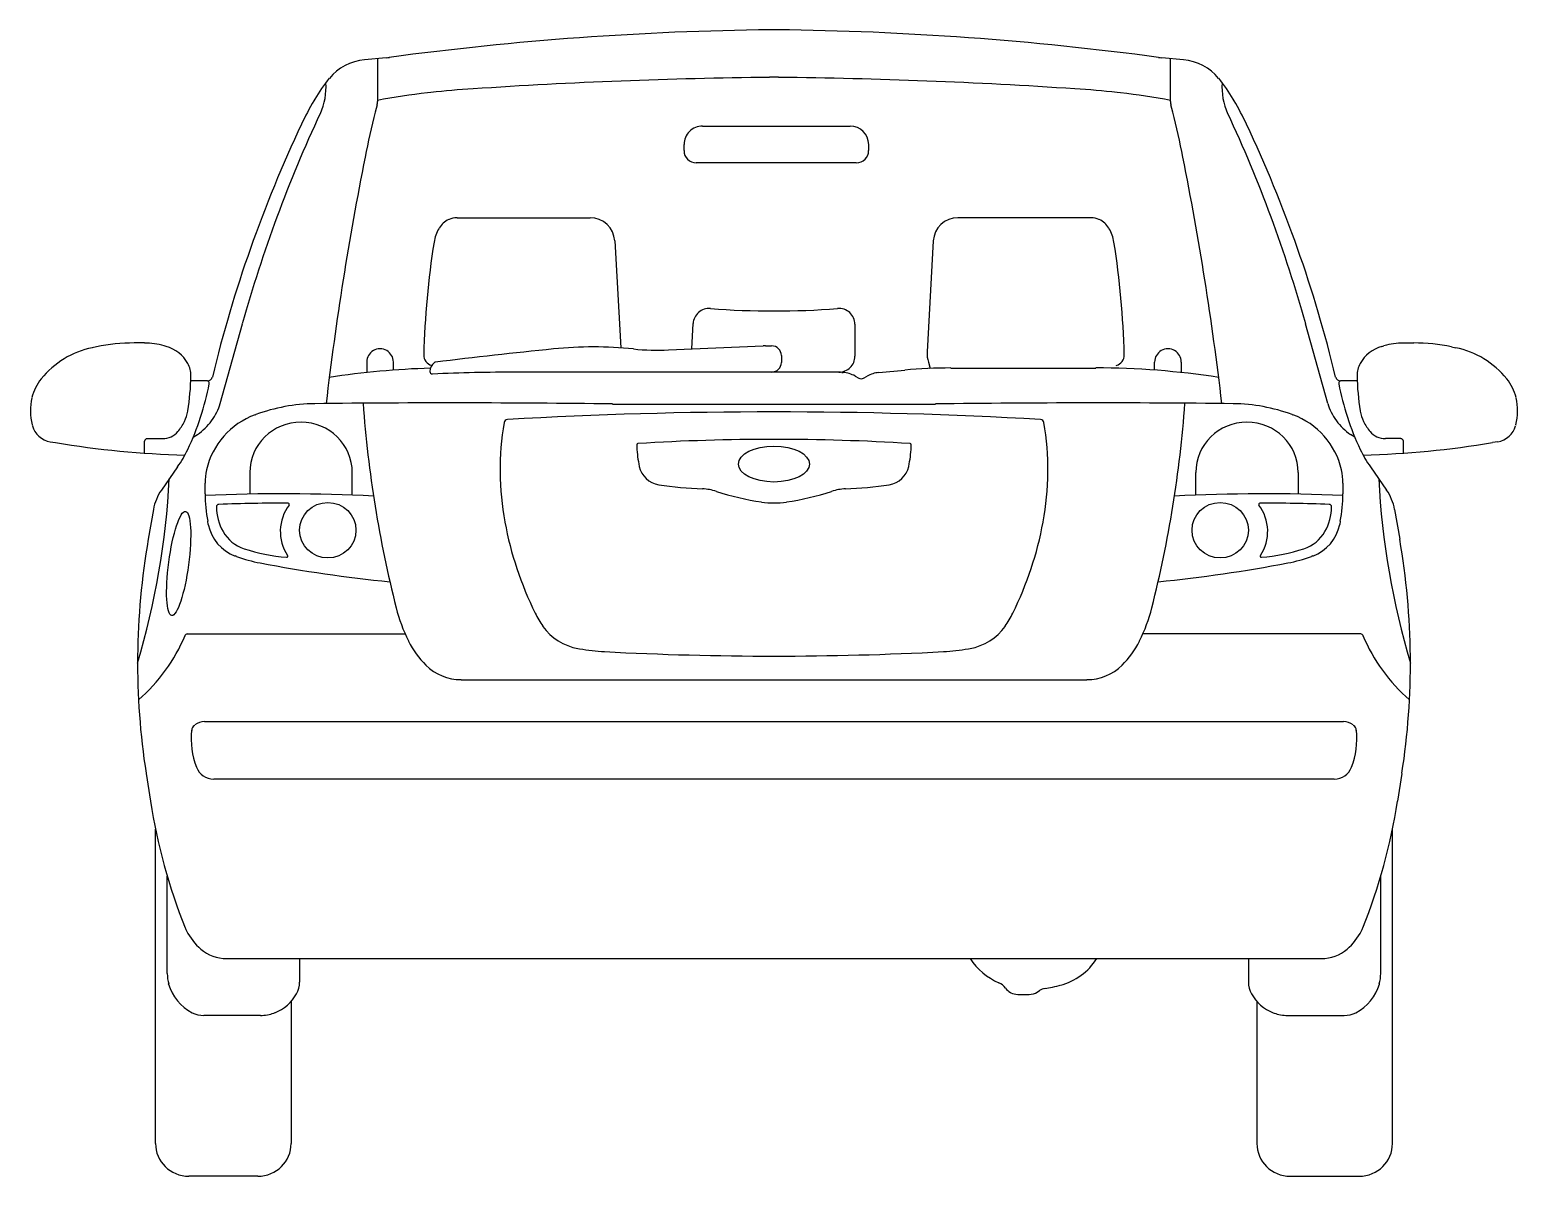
# Model space of a CAD drawing. Header units: millimetres. Extents: x -8431 to 21423, y 12317 to 28660.
# Drawn here: x 15469 to 17403, y 23165 to 24655 of the extents above; entities that cross this region are included whole.
import ezdxf

# ---------------------------------------------------------------- set-up
doc = ezdxf.new("R2010")
doc.units = ezdxf.units.MM
doc.layers.add('interni', color=1, linetype='Continuous')

msp = doc.modelspace()

# ---------------------------------------------------------------- linework, layer by layer
for p, q in [((15932.4, 24619.1), (15904, 24616.5)), ((15920.9, 24618), (15920.9, 24562.4)), ((16968.5, 24616.5), (16940.1, 24619.1)), ((16951.6, 24562.4), (16951.6, 24618)), ((15839.4, 24565.3), (15838.2, 24563.2)), ((15990.3, 24573.9), (15986.1, 24573.5)), ((16886.4, 24573.5), (16882.2, 24573.9)), ((17034.3, 24563.2), (17033.1, 24565.3)), ((15920.4, 24557.9), (15918, 24548.6)), ((16954.5, 24548.6), (16952.1, 24557.9)), ((15555.7, 24243.4), (15550.4, 24242.3)), ((15618.3, 24248.4), (15604.9, 24248.4)), ((15646.5, 24244), (15643.7, 24244.8)), ((17226, 24244), (17228.8, 24244.8)), ((17254.2, 24248.4), (17267.6, 24248.4)), ((17316.8, 24243.4), (17322.1, 24242.3)), ((15700.1, 24199.2), (15678.4, 24199.2)), ((17194.1, 24199.2), (17172.4, 24199.2)), ((16247.4, 24169), (16625.1, 24169)), ((15472.3, 24142), (15472.6, 24141)), ((15762.1, 24155.1), (15762.9, 24155.4)), ((17109.6, 24155.4), (17110.4, 24155.1)), ((17400.2, 24142), (17399.9, 24141)), ((15618.4, 24105.3), (15618.4, 24120.9)), ((15621.6, 24124.1), (15641.8, 24124.1)), ((17250.9, 24124.1), (17230.7, 24124.1)), ((17254.1, 24105.3), (17254.1, 24120.9)), ((15495.7, 24120.1), (15502.4, 24119)), ((17376.8, 24120.1), (17370.1, 24119)), ((15661.2, 24087.3), (15640.2, 24057.2)), ((17211.3, 24087.3), (17232.3, 24057.2)), ((15696.9, 24052.3), (15696.9, 24066.2)), ((17175.6, 24066.2), (17175.6, 24052.3)), ((15629.9, 24032.1), (15623.1, 23993.5)), ((17242.6, 24032.1), (17249.4, 23993.5)), ((15701.1, 24012.5), (15700.3, 24016.7)), ((17172.2, 24016.7), (17171.4, 24012.5)), ((15738, 23970.9), (15736.2, 23971.6)), ((17136.3, 23971.6), (17134.5, 23970.9)), ((15673.8, 23870.3), (15957, 23870.3)), ((17198.7, 23870.3), (16915.5, 23870.3)), ((15961.1, 23861.5), (15961.4, 23860.9)), ((16911.1, 23860.9), (16911.4, 23861.5)), ((16029.6, 23810.8), (16842.9, 23810.8)), ((15620.3, 23689.1), (15625.9, 23652.8)), ((17252.2, 23689.1), (17246.6, 23652.8)), ((15632.5, 23208.2), (15632.5, 23616.5)), ((17240, 23208.2), (17240, 23616.5)), ((15647.7, 23428.9), (15647.7, 23555.5)), ((17224.8, 23428.9), (17224.8, 23555.5)), ((15725, 23448.4), (17147.5, 23448.4)), ((15819.8, 23448.4), (15819.8, 23417.6)), ((17052.7, 23448.4), (17052.7, 23417.6)), ((15649.6, 23415.3), (15649.6, 23415.4)), ((16778.4, 23404.9), (16781.2, 23406.7)), ((16788.4, 23409.6), (16795.4, 23410.8)), ((16806.8, 23413.3), (16808.3, 23413.7)), ((17222.9, 23415.3), (17222.9, 23415.4)), ((15808.8, 23392.6), (15808.8, 23208.2)), ((16743.4, 23404.3), (16743.8, 23404)), ((16752.9, 23401.8), (16767.8, 23401.8)), ((17063.7, 23392.6), (17063.7, 23208.2)), ((15769, 23374.3), (15695.1, 23374.3)), ((15787.6, 23378), (15786.4, 23377.5)), ((17084.9, 23378), (17086.1, 23377.5)), ((17103.5, 23374.3), (17177.4, 23374.3)), ((15765.5, 23165.5), (15675.8, 23165.5)), ((17107, 23165.5), (17196.7, 23165.5))]:
    msp.add_line(p, q)
at = {"color": 1}
for p, q in [((15716.5, 24169.7), (15745.4, 24273.4)), ((17156, 24169.7), (17127.1, 24273.4)), ((15681.5, 24126), (15687, 24129.6)), ((17191, 24126), (17185.5, 24129.6)), ((15755, 24080), (15755, 24052)), ((15888.2, 24050.7), (15888.2, 24080)), ((16984.3, 24050.7), (16984.3, 24080)), ((17117.5, 24080), (17117.5, 24052))]:
    msp.add_line(p, q, dxfattribs=at)
at = {"color": 40}
for p, q in [((16329.6, 24240.7), (16331.2, 24273.7)), ((16541.3, 24272.7), (16541.3, 24231.1)), ((16299.3, 24239.4), (16422.3, 24244.7)), ((16425.1, 24244.8), (16433.1, 24244.8)), ((16445.9, 24232.1), (16445.9, 24223.2)), ((16520.5, 24210.5), (16101.7, 24210.5)), ((16260.5, 24091.2), (16261.1, 24088.1)), ((16611.4, 24088.1), (16612, 24091.2)), ((16136, 23880.3), (16136.1, 23880.1)), ((16736.4, 23880.1), (16736.5, 23880.3)), ((16181.5, 23851.3), (16183.7, 23850.9)), ((16688.8, 23850.9), (16691, 23851.3)), ((15696, 23756.3), (17176.5, 23756.3)), ((15683, 23751.3), (15683.8, 23752)), ((17188.7, 23752), (17189.5, 23751.3)), ((17164.2, 23681.5), (15708.3, 23681.5))]:
    msp.add_line(p, q, dxfattribs=at)
for centre, major_axis, start_param, end_param in [((16478.6, 20693.1), (-4022.1, 0), -1.559138, -1.435558), ((16436.2, 24276.1), (-385, 0), 4.700731, 4.724047), ((16393.8, 20693.1), (-4022.1, 0), 4.577151, 4.700731), ((15910.3, 24550.9), (-66.8, 0), -1.476822, -0.681473), ((15923.4, 24713.5), (-96.3, 0), 1.664771, 1.706035), ((16949.1, 24713.5), (96.3, 0), 4.577151, 4.618414), ((16962.2, 24550.9), (66.8, 0), 0.681473, 1.476822), ((16024.2, 24459.9), (213.5, 0), 2.46012, 2.616731), ((16510.4, 17774.4), (-6922, 0), -1.559223, -1.503525), ((16436.2, 24087.9), (513.4, 0), 1.559223, 1.58237), ((16362.1, 17774.4), (-6922, 0), 4.645118, 4.700815), ((16848.3, 24459.9), (-213.5, 0), 3.666455, 3.823065), ((16078.1, 23753.8), (837, 0), 1.68095, 1.759755), ((16131.4, 23317.1), (1283.5, 0), 1.638067, 1.68095), ((16741.1, 23317.1), (-1283.5, 0), 4.602235, 4.645118), ((16794.4, 23753.8), (-837, 0), 4.52343, 4.602235), ((16171.4, 24373.1), (-385, 0), -0.524862, -0.434584), ((17164.3, 24246.3), (-1283.5, 0), -0.241383, -0.193815), ((15901.7, 24562.4), (-19.3, 0), 2.90021, 3.141593), ((16970.8, 24562.4), (-19.3, 0), 0, 0.241383), ((15708.2, 24246.3), (-1283.5, 0), 3.335408, 3.382976), ((16701.1, 24373.1), (-385, 0), 3.576177, 3.666455), ((17417.4, 23803.2), (-1758.7, 0), -0.434584, -0.233448), ((15455.1, 23803.2), (-1758.7, 0), 3.375041, 3.576177), ((20033.8, 23691.5), (-4207.7, 0), -0.193815, -0.115617), ((12838.7, 23691.5), (4207.7, 0), 0.115617, 0.193815), ((15573.9, 24131.9), (114.5, 0), 1.776932, 2.473705), ((15604.9, 24011.3), (240.7, 0), 1.570796, 1.776932), ((15618.3, 24159.9), (89.8, 0), 1.285051, 1.570796), ((15633.1, 24199.2), (-47.4, 0), 3.647938, 4.426643), ((17239.4, 24199.2), (47.4, 0), 1.856542, 2.635248), ((17254.2, 24159.9), (-89.8, 0), -1.570796, -1.285051), ((17267.6, 24011.3), (-240.7, 0), 4.506253, 4.712389), ((17298.6, 24131.9), (-114.5, 0), 3.80948, 4.506253), ((15646.5, 24206.5), (-32.1, 0), 3.118464, 3.647938), ((17226, 24206.5), (32.1, 0), 2.635248, 3.164721), ((15534.3, 24162.6), (64.2, 0), 2.473705, 2.905945), ((15319.7, 24214), (359, 0), -0.153211, -0.023129), ((15699.2, 24196.1), (-3.21, 0), 2.951661, 4.712389), ((15700.1, 24205.5), (6.42, 0), 4.712389, 6.049737), ((17172.4, 24205.5), (6.42, 0), 3.375041, 4.712389), ((17173.3, 24196.1), (-3.21, 0), -1.570796, 0.189932), ((17552.8, 24214), (-359, 0), 0.023129, 0.153211), ((17338.1, 24162.6), (-64.2, 0), 3.377241, 3.80948), ((15336.6, 24264.7), (-372.5, 0), 2.706793, 2.951661), ((17535.9, 24264.7), (372.5, 0), 3.331524, 3.576392), ((15543.9, 24160.3), (74, 0), 2.905945, 3.395532), ((15626.9, 24167.2), (48.1, 0), -0.455578, -0.153211), ((15841.8, 23948.2), (-224.6, 0), -1.559661, -1.211763), ((16016.2, 8524.6), (-15880.6, 0), 4.699162, 4.723524), ((17484.5, 24282.2), (-1586.4, 0), 0.071807, 0.244253), ((16247.4, 25749.6), (-1604.4, 0), 1.557569, 1.570796), ((16625.1, 25749.6), (-1604.4, 0), 1.570796, 1.584024), ((16856.3, 8524.6), (15880.6, 0), 1.559661, 1.584024), ((15388, 24282.2), (-1586.4, 0), 2.897339, 3.069786), ((17030.7, 23948.2), (-224.6, 0), 4.353356, 4.701254), ((17245.6, 24167.2), (-48.1, 0), 0.153211, 0.455578), ((17328.6, 24160.3), (-74, 0), 2.887653, 3.377241), ((15500.5, 24148.1), (-28.9, 0), 0.253939, 1.404812), ((15609.5, 24175.7), (67.6, 0), -0.690751, -0.455578), ((15797.6, 24061.7), (-101.3, 0), -1.211763, -0.219652), ((17074.9, 24061.7), (-101.3, 0), 3.361245, 4.353356), ((17263, 24175.7), (67.6, 0), 3.597171, 3.832344), ((17372, 24148.1), (28.9, 0), -1.404812, -0.253939), ((15621.6, 24120.9), (-3.21, 0), -1.570796, 0), ((15641.8, 24149.4), (25.7, 0), 4.712389, 5.592434), ((17230.7, 24149.4), (-25.7, 0), 0.690751, 1.570796), ((17250.9, 24120.9), (3.21, 0), 0, 1.570796), ((15708, 25328), (1244.3, 0), 4.546405, 4.682351), ((15528.9, 24176.7), (-160.4, 0), 2.540151, 2.706793), ((17343.6, 24176.7), (160.4, 0), 3.576392, 3.743034), ((17164.5, 25328), (-1244.3, 0), 1.600834, 1.73678), ((15777.1, 24066.2), (80.2, 0), 2.92194, 3.141593), ((17095.4, 24066.2), (-80.2, 0), 3.141593, 3.361245), ((15693.1, 24021.4), (64.2, 0), 2.540151, 2.971201), ((15889.4, 24052.3), (192.5, 0), 3.141593, 3.330502), ((16983.1, 24052.3), (-192.5, 0), 2.952684, 3.141593), ((17179.4, 24021.4), (-64.2, 0), 3.311984, 3.743034), ((15755.6, 24022.8), (55.5, 0), 3.330502, 4.355565), ((17116.9, 24022.8), (-55.5, 0), 1.927621, 2.952684), ((16571.6, 23832.7), (962.4, 0), 2.971201, 3.293585), ((16300.9, 23832.7), (962.4, 0), -0.151993, 0.170391), ((15805.2, 24148.7), (-192.5, 0), 1.213972, 1.379641), ((17067.3, 24148.7), (192.5, 0), -1.379641, -1.213972), ((16128, 25792), (-1891.4, 0), 1.379641, 1.469703), ((16744.5, 25792), (-1891.4, 0), 1.671889, 1.761952), ((16157, 23956.2), (218.2, 0), 3.385846, 3.598192), ((16715.5, 23956.2), (-218.2, 0), 2.684993, 2.897339), ((15673.8, 23867.1), (3.21, 0), 1.570796, 2.751325), ((17198.7, 23867.1), (-3.21, 0), 3.531861, 4.712389), ((15457, 23955), (-231.3, 0), 2.296375, 2.751325), ((16069.8, 23913.3), (-120.8, 0), 0.456599, 0.781081), ((16802.7, 23913.3), (120.8, 0), -0.781081, -0.456599), ((17415.5, 23955), (-231.3, 0), 0.390268, 0.845217), ((16029.6, 23874.1), (64.2, 0), 3.922673, 4.712389), ((16842.9, 23874.1), (-64.2, 0), 1.570796, 2.360512), ((16391.1, 23768.3), (774.1, 0), 3.293585, 3.517553), ((16481.4, 23768.3), (774.1, 0), -0.37596, -0.151993), ((15718.8, 23506.9), (-51.3, 0), 0.37596, 0.462323), ((15742.1, 23518.3), (77.3, 0), 3.603916, 3.997526), ((17130.4, 23518.3), (-77.3, 0), 2.28566, 2.67927), ((17153.7, 23506.9), (-51.3, 0), 2.67927, 2.765632), ((15725, 23498.9), (51.3, 0), 3.997526, 4.712389), ((16762.3, 23493.2), (-84.4, 0), 0.570241, 1.159689), ((16787, 23490.8), (81.1, 0), -1.304235, -0.559858), ((17147.5, 23498.9), (-51.3, 0), 1.570796, 2.28566), ((15699.1, 23428.9), (-51.3, 0), 0, 0.270522), ((17173.4, 23428.9), (51.3, 0), -0.270522, 0), ((15708.8, 23431.5), (-61.5, 0), 0.270522, 1.084273), ((15787.7, 23417.6), (32.1, 0), -0.498892, 0), ((16720.9, 23399.6), (19.3, 0), 0.578161, 1.159689), ((16751.6, 23419.3), (17.3, 0), 3.719753, 4.223247), ((16767.8, 23420.8), (19.3, 0), 4.712389, 5.294766), ((16791.8, 23390.9), (-19.3, 0), -1.39534, -0.988419), ((16773, 23535.3), (128.3, 0), -1.39534, -1.304235), ((17084.8, 23417.6), (-32.1, 0), 0, 0.498892), ((17163.7, 23431.5), (61.5, 0), -1.084273, -0.270522), ((15767.7, 23428.4), (-54.8, 0), 1.940649, 2.6427), ((16752.9, 23420.8), (19.3, 0), 4.223247, 4.712389), ((17104.8, 23428.4), (54.8, 0), 3.640485, 4.342536), ((15695.1, 23406), (-32.1, 0), 1.084273, 1.570796), ((15769, 23421.8), (48.1, 0), 4.712389, 5.082242), ((17103.5, 23421.8), (48.1, 0), 4.342536, 4.712389), ((17177.4, 23406), (32.1, 0), 4.712389, 5.198913), ((15675.8, 23208.2), (-43.3, 0), 0, 1.570796), ((15765.5, 23208.2), (43.3, 0), 4.712389, 6.283185), ((17107, 23208.2), (-43.3, 0), 0, 1.570796), ((17196.7, 23208.2), (43.3, 0), 4.712389, 6.283185)]:
    msp.add_ellipse(centre, major_axis=major_axis, ratio=0.985222, start_param=start_param, end_param=end_param)
at = {"color": 1}
for centre, major_axis, ratio, start_param, end_param in [((15774, 24579.9), (-80.1, 0), 0.985222, 2.709248, 3.226299), ((17098.5, 24579.9), (-80.1, 0), 0.985222, -0.084707, 0.432344), ((17476.1, 23806), (-1794.6, 0), 0.985222, -0.432344, -0.267502), ((15396.4, 23806), (-1794.6, 0), 0.985222, 3.409095, 3.573937), ((15654.6, 24186.5), (64.2, 0), 0.985222, -0.458202, -0.267502), ((17217.9, 24186.5), (-64.2, 0), 0.985222, 0.267502, 0.458202), ((15640.8, 24193.2), (79.6, 0), 0.985222, -0.788624, -0.458202), ((15821.6, 24080), (-66.6, 0), 0.985222, 3.141593, 6.283185), ((17050.9, 24080), (-66.6, 0), 0.985222, 3.141593, 6.283185), ((17231.7, 24193.2), (79.6, 0), 0.985222, 3.599795, 3.930216), ((15651.7, 24182.4), (64.2, 0), 0.985222, -0.98867, -0.788624), ((17220.8, 24182.4), (-64.2, 0), 0.985222, 0.788624, 0.98867), ((16436.2, 24091.1), (46.1, 0), 0.506742, 3.141593, 9.424778), ((14587.3, 24126.4), (1064.6, 0), 0.985222, -0.284217, -0.051981), ((18285.2, 24126.4), (1064.6, 0), 0.985222, 3.193574, 3.42581), ((15798.5, 21766.3), (2320.4, 0), 0.985222, 1.520119, 1.61461), ((17074, 21766.3), (2320.4, 0), 0.985222, 1.526983, 1.621473), ((17016.1, 24005.1), (-36.6, 0), 0.985222, 3.141593, 9.424778), ((15662.6, 23961.9), (9, 67.7), 0.189469, 0.000751, 6.283936), ((15714.9, 24035.5), (3.21, 0), 0.985222, 1.60707, 3.159803), ((15782.2, 24036.7), (70.5, 0), 0.985222, 3.159803, 3.642878), ((15798.5, 21766.3), (2308, 0), 0.985222, 1.568068, 1.60707), ((15852.8, 24003.7), (58.1, 0), 0.985222, 2.505385, 3.720584), ((15804.8, 24038.6), (-1.6, 0), 0.985222, 2.505385, 4.709661), ((15856.4, 24005.1), (-36.6, 0), 0.985222, 3.141593, 9.424778), ((17067.7, 24038.6), (-1.6, 0), 0.985222, -1.568068, 0.636208), ((17019.7, 24003.7), (-58.1, 0), 0.985222, 2.562601, 3.7778), ((17074, 21766.3), (2308, 0), 0.985222, 1.534522, 1.573524), ((17090.3, 24036.7), (-70.5, 0), 0.985222, 2.640307, 3.123382), ((17157.6, 24035.5), (3.21, 0), 0.985222, -0.01821, 1.534522), ((15762.6, 24026.1), (-48.1, 0), 0.985222, 0.501285, 1.252399), ((17109.9, 24026.1), (48.1, 0), 0.985222, -1.252399, -0.501285), ((15824.4, 24210.9), (-245.6, 0), 0.985222, 1.252399, 1.482353), ((15802.9, 23971.5), (-1.6, 0), 0.985222, 1.482353, 3.720584), ((17069.6, 23971.5), (1.6, 0), 0.985222, 2.562601, 4.800833), ((17048.1, 24210.9), (245.6, 0), 0.985222, -1.482353, -1.252399)]:
    msp.add_ellipse(centre, major_axis=major_axis, ratio=ratio, start_param=start_param, end_param=end_param, dxfattribs=at)
at = {"color": 40}
for centre, major_axis, start_param, end_param in [((16352, 24272.7), (20.9, 0), 1.491971, 3.093773), ((16436.2, 25323.4), (1048.9, 0), 4.633564, 4.791214), ((16520.5, 24272.7), (-20.9, 0), 3.141593, 4.791214), ((16918.3, 16865.9), (-7524.7, 0), -1.468465, -1.447954), ((16202.1, 23737.5), (513.4, 0), 1.47012, 1.673128), ((16285.5, 24550.7), (316.3, 0), 4.611713, 4.756068), ((16425.1, 24181.6), (64.2, 0), 1.570796, 1.614475), ((16433.1, 24232.1), (12.8, 0), 0, 1.570796), ((16005.1, 24211), (-15.9, 0), -0.851613, -0.027986), ((15996.7, 24220.4), (-3.21, 0), -1.447954, -0.851613), ((16433.1, 24223.2), (12.8, 0), 4.712389, 6.283185), ((16520.5, 24231.1), (-20.9, 0), 1.570796, 3.141593), ((15992.3, 24211.3), (3.21, 0), 3.113607, 4.75661), ((16101.7, 21775.5), (-2471.5, 0), -1.570796, -1.526575), ((16436.2, 18309.5), (5937.1, 0), 1.512428, 1.629164), ((16463.1, 24083.5), (382.8, 0), 2.978001, 3.322153), ((16090.2, 24144.1), (4.81, 0), 1.629164, 2.978001), ((16782.3, 24144.1), (-4.81, 0), 3.305184, 4.654021), ((16409.4, 24083.5), (-382.8, 0), 2.961033, 3.305184), ((16436.2, 21342.3), (-2822.6, 0), 4.649704, 4.775074), ((16259.5, 24116.1), (1.6, 0), 1.633481, 3.143167), ((16386.3, 24116.3), (-128.3, 0), 0.001575, 0.200391), ((16486.2, 24116.3), (128.3, 0), -0.200391, -0.001575), ((16613, 24116.1), (-1.6, 0), 3.140018, 4.649704), ((16291.2, 24094.1), (30.7, 0), 3.341983, 4.558193), ((16581.3, 24094.1), (-30.7, 0), 1.724992, 2.941202), ((16362.3, 24544.7), (-493.5, 0), 1.4166, 1.532445), ((16510.2, 24544.7), (493.5, 0), -1.532445, -1.4166), ((16340.9, 23995.6), (64.2, 0), 1.246256, 1.532445), ((16468.8, 24370.1), (336.8, 0), 4.387849, 4.567044), ((16403.7, 24370.1), (-336.8, 0), 1.716141, 1.895336), ((16531.6, 23995.6), (-64.2, 0), -1.532445, -1.246256), ((16436.2, 24151.2), (112.3, 0), 4.567044, 4.857734), ((16546.6, 24098.5), (-467.7, 0), 0.18056, 0.452075), ((16325.9, 24098.5), (-467.7, 0), 2.689517, 2.961033), ((16241.4, 23952.5), (-128.3, 0), 0.452075, 0.607063), ((16631.1, 23952.5), (128.3, 0), -0.607063, -0.452075), ((16194.2, 23919.9), (70.8, 0), 3.748655, 4.532108), ((16678.3, 23919.9), (-70.8, 0), 1.751077, 2.53453), ((16229.7, 24099.8), (256.7, 0), 4.532108, 4.659273), ((16642.8, 24099.8), (256.7, 0), -1.517681, -1.390515), ((16436.2, 27927.6), (-4147.4, 0), 1.517681, 1.623912), ((15696, 23737.3), (-19.3, 0), -1.570796, -0.882259), ((17176.5, 23737.3), (19.3, 0), 0.882259, 1.570796), ((15785.6, 23734), (106.7, 0), 3.03637, 3.502112), ((15689.1, 23744), (-9.63, 0), -0.882259, -0.105223), ((17086.9, 23734), (106.7, 0), -0.360519, 0.105223), ((17183.4, 23744), (-9.63, 0), 3.246816, 4.023851), ((15708.3, 23705.3), (24.1, 0), 3.502112, 4.712389), ((17164.2, 23705.3), (-24.1, 0), 1.570796, 2.781073)]:
    msp.add_ellipse(centre, major_axis=major_axis, ratio=0.985222, start_param=start_param, end_param=end_param, dxfattribs=at)
at = {"layer": 'interni'}
for p, q in [((16343.4, 24530.2), (16535.2, 24530.2)), ((16319.3, 24498.4), (16319.3, 24506.5)), ((16559.2, 24506.5), (16559.2, 24498.4)), ((16543.2, 24482.6), (16335.3, 24482.6)), ((16024.4, 24411.1), (16197.2, 24411.1)), ((16848.1, 24411.1), (16675.3, 24411.1)), ((16000.7, 24396.9), (16001.2, 24397.8)), ((16013.5, 24408.8), (16013.9, 24408.9)), ((16859, 24408.8), (16858.6, 24408.9)), ((16871.8, 24396.9), (16871.3, 24397.8)), ((16229.2, 24381.3), (16237, 24242.1)), ((16643.3, 24381.3), (16635.2, 24236.9)), ((15907, 24223.7), (15907, 24210)), ((15941.6, 24213.1), (15941.6, 24223.7)), ((16636.9, 24223.5), (16639.4, 24215.4)), ((16930.9, 24213.1), (16930.9, 24223.7)), ((16965.5, 24223.7), (16965.5, 24210)), ((16524.6, 24210.2), (16526.2, 24210.1)), ((16541.6, 24205.4), (16546.4, 24202.8)), ((16552.6, 24202.8), (16557.5, 24205.4)), ((16572.5, 24210), (16606.1, 24213.1)), ((16666.2, 24215.9), (16854.3, 24215.9))]:
    msp.add_line(p, q, dxfattribs=at)
for centre, major_axis, start_param, end_param in [((16343.4, 24506.5), (24.1, 0), 1.570796, 3.141593), ((16535.2, 24506.5), (24.1, 0), 0, 1.570796), ((16335.3, 24498.4), (-16, 0), 0, 1.570796), ((16543.2, 24498.4), (-16, 0), 1.570796, 3.141593), ((16024.4, 24385.9), (25.7, 0), 1.570796, 1.990567), ((16197.2, 24379.5), (32.1, 0), 0.05506, 1.570796), ((16675.3, 24379.5), (-32.1, 0), -1.570796, -0.05506), ((16848.1, 24385.9), (-25.7, 0), 4.292618, 4.712389), ((16045.2, 24371.8), (-51.3, 0), -0.521039, -0.153202), ((16024.5, 24384.6), (26.9, 0), 1.990567, 2.620554), ((16848, 24384.6), (-26.9, 0), 3.662631, 4.292618), ((16827.3, 24371.8), (-51.3, 0), 3.294795, 3.662631), ((17161.3, 24202), (1180.7, 0), 2.988391, 3.114854), ((15711.2, 24202), (1180.7, 0), 0.026739, 0.153202), ((15924.3, 24223.7), (17.3, 0), 0, 3.141593), ((16673.6, 24234.8), (-38.5, 0), -0.05506, 0.301145), ((16948.2, 24223.7), (17.3, 0), 0, 3.141593), ((15995.5, 24232.7), (-14.4, 0), -0.026739, 1.282573), ((16877, 24232.7), (14.4, 0), -1.282573, 0.026739), ((16018.2, 23207.6), (1023.5, 0), 1.598505, 1.727623), ((16516.4, 24115.7), (-96.3, 0), 4.626523, 4.712389), ((16522.9, 24172.3), (38.5, 0), 1.064036, 1.48493), ((16549.5, 24208.3), (6.42, 0), 4.205629, 5.219149), ((16576.1, 24172.3), (38.5, 0), 1.664663, 2.077556), ((16666.2, 23583.7), (-641.7, 0), -1.570796, -1.47693), ((16854.3, 23207.6), (1023.5, 0), 1.41397, 1.570796)]:
    msp.add_ellipse(centre, major_axis=major_axis, ratio=0.985222, start_param=start_param, end_param=end_param, dxfattribs=at)

doc.saveas('drawing.dxf')
